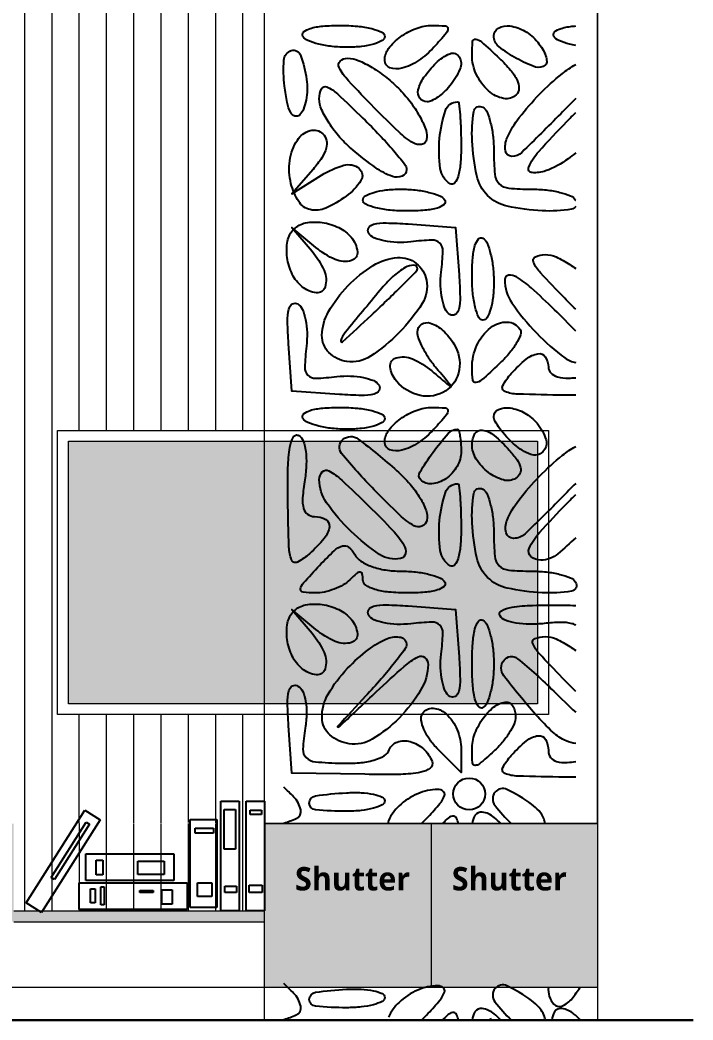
# Model space of a CAD drawing. Header units: millimetres. Extents: x 56222 to 3066687, y -650199 to -121287.
# Drawn here: x 149111.6 to 149173.3, y -182085.3 to -181993.7 of the extents above; entities that cross this region are included whole.
import ezdxf

# ---------------------------------------------------------------- set-up
doc = ezdxf.new("R2010")
doc.units = ezdxf.units.MM
doc.header["$MEASUREMENT"] = 0
doc.linetypes.add('ACAD_ISO04W100', pattern=[30, 24, -3, 0, -3])
for name, color, linetype, lineweight in [('COLUMN ( CENTER MARK )_', 5, 'ACAD_ISO04W100', 30), ('FURNI', 25, 'Continuous', 5), ('FURNITURE', 32, 'Continuous', 9), ('GDR_FLOATING COLUMN', 3, 'Continuous', 18), ('SECTION ( SLAB PLine )', 104, 'Continuous', 30), ('Text', 7, 'Continuous', 15)]:
    doc.layers.add(name, color=color, linetype=linetype, lineweight=lineweight)
doc.layers.add('hatch', color=250, linetype='Continuous', lineweight=9, transparency=0.5)
doc.styles.get("Standard").update_dxf_attribs({"font": 'arial.ttf', "height": 6})

msp = doc.modelspace()

# ---------------------------------------------------------------- hatches: boundary and pattern name
at = {"layer": 'FURNITURE', "lineweight": 0, "true_color": 0xc8a668, "transparency": 33554687}
h = msp.add_hatch(color=43, dxfattribs=at)
h.dxf.hatch_style = 1
h.paths.add_polyline_path([(149092.7745, -182067.278), (149074.5245, -182067.278), (149074.5245, -182076.278), (149092.7745, -182076.278)])
h.paths.add_polyline_path([(149111.0245, -182067.278), (149092.7745, -182067.278), (149092.7745, -182076.278), (149111.0245, -182076.278)])
h.paths.add_polyline_path([(149149.2668, -182067.278), (149134.0092, -182067.278), (149134.0092, -182076.278), (149134.0092, -182082.278), (149149.2668, -182082.278)])
h.paths.add_polyline_path([(149164.5245, -182067.278), (149149.2668, -182067.278), (149149.2668, -182082.278), (149164.5245, -182082.278)])
at = {"layer": 'FURNITURE', "lineweight": 0, "true_color": 0x734a21, "transparency": 33554687}
h = msp.add_hatch(color=27, dxfattribs=at)
h.dxf.hatch_style = 1
h.paths.add_polyline_path([(149134.0092, -182075.278), (149111.0245, -182075.278), (149111.0245, -182076.278), (149134.0092, -182076.278)])
at = {"layer": 'hatch', "lineweight": 0, "transparency": 33554556}
h = msp.add_hatch(dxfattribs=at)
h.set_pattern_fill('ANSI31', color=256, scale=20, angle=45)
h.set_pattern_definition([(90, (149074.5245, -182067.278), (-2.5, 0), [])])
edge = h.paths.add_edge_path()
edge.add_line((149134.5245, -181958.278), (149074.5245, -181958.278))
edge.add_line((149074.5245, -181958.278), (149074.5245, -182067.278))
edge.add_line((149074.5245, -182067.278), (149116.7167, -182067.278))
edge.add_arc((149118.1206, -182076.1763), 9.0084, 81.034399, 98.965601, ccw=False)
edge.add_arc((149126.7668, -182359.6588), 292.4705, 88.581056, 91.418944, ccw=False)
edge.add_line((149134.0092, -182067.278), (149134.0092, -182057.3))
edge.add_line((149134.0092, -182057.3), (149115.025, -182057.3))
edge.add_line((149115.025, -182057.3), (149115.025, -182031.2497))
edge.add_line((149115.025, -182031.2497), (149134.5245, -182031.2497))
edge.add_line((149134.5245, -182031.2497), (149134.5245, -181958.278))
at = {"layer": 'hatch', "lineweight": 0, "true_color": 0x000000, "transparency": 33554687}
h = msp.add_hatch(color=18, dxfattribs=at)
h.dxf.hatch_style = 1
h.paths.add_polyline_path([(149159.027, -182032.2497), (149116.025, -182032.2497), (149116.025, -182056.3), (149159.027, -182056.3)])
at = {"layer": 'hatch', "lineweight": 0, "transparency": 33554556}
h = msp.add_hatch(dxfattribs=at)
h.set_pattern_fill('ANSI31', color=256, scale=20, angle=45)
h.set_pattern_definition([(90, (149112.0276, -182067.278), (-2.5, 0), [])])
h.paths.add_polyline_path([(149134.0092, -182067.278), (149111.0245, -182067.278), (149111.0245, -182075.278), (149134.0092, -182075.278)])
h.paths.add_polyline_path([(149117.5579, -182075.278), (149125.7262, -182075.278)], flags=17)

# ---------------------------------------------------------------- linework, layer by layer
at = {"color": 52, "true_color": 0xb9b613}
for points in [[(149145.0226, -181995.1503, -0.275259), (149144.7929, -181995.5358, -0.053437), (149144.0118, -181995.8565, -0.043243), (149142.9001, -181996.0777, -0.027497), (149141.5816, -181996.1503, -0.026918), (149140.2189, -181996.0769, -0.033489), (149138.9698, -181995.8565, -0.035556), (149137.9812, -181995.537, -0.159713), (149137.5226, -181995.1503, -0.369423), (149137.5851, -181994.7477, -0.106919), (149138.1838, -181994.4238, -0.051222), (149139.3339, -181994.214, -0.019531), (149140.9636, -181994.1503, -0.02325), (149142.5191, -181994.2227, -0.03716), (149143.8302, -181994.444, -0.042932), (149144.7695, -181994.763, -0.297764)], [(149149.5226, -181996.1503, -0.060115), (149148.1125, -181997.3749, -0.083811), (149146.5951, -181998.0669, -0.152612), (149145.4937, -181998.0203, -0.31637), (149145.0226, -181997.3503, -0.162029), (149145.3831, -181996.2669, -0.073775), (149146.4559, -181995.2035, -0.068506), (149147.9033, -181994.4186, -0.090269), (149149.3776, -181994.1503, -0.017343), (149150.583, -181994.1921, -0.373282), (149150.8162, -181994.4246, -0.19789), (149150.6805, -181994.8362, -0.00662)], [(149159.0426, -181995.6745, -0.037564), (149159.4861, -181996.2988, -0.053693), (149159.7724, -181996.9145, -0.067649), (149159.8736, -181997.4327, -0.213976), (149159.7507, -181997.7555, -0.287992), (149158.8563, -181997.9598, -0.043297), (149157.0997, -181997.1695, -0.043458), (149155.4754, -181996.0675, -0.225662), (149155.0226, -181995.1151, -0.276379), (149155.4604, -181994.3835, -0.158933), (149156.505, -181994.1967, -0.099905), (149157.8771, -181994.6781, -0.085588)], [(149157.0782, -182000.4947, -0.251963), (149155.9197, -182000.8426, -0.133203), (149154.5417, -182000.1482, -0.100645), (149153.4193, -181998.6362, -0.109932), (149153.0226, -181996.8535, -0.024708), (149153.083, -181995.6323, -0.421143), (149153.3665, -181995.4055, -0.153918), (149153.8805, -181995.6399, -0.005225), (149155.5358, -181997.1627, -0.028188), (149156.56, -181998.2398, -0.06769), (149157.1519, -181999.1658, -0.109484), (149157.317, -181999.9203, -0.198221)], [(149137.8572, -181999.0939, -0.042801), (149137.9139, -182000.0404, -0.041485), (149137.8099, -182000.9928, -0.04452), (149137.5732, -182001.8141, -0.104324), (149137.2261, -182002.3467, -0.27678), (149136.7937, -182002.455, -0.200504), (149136.4016, -182002.1311, -0.072057), (149136.0774, -182001.2167, -0.020163), (149135.8403, -181999.7143, -0.044728), (149135.7761, -181997.3246, -0.312028), (149136.4611, -181996.4556, -0.401646), (149137.3076, -181996.8808, -0.049089)], [(149146.4278, -182000.0514, -0.03179), (149147.4664, -182001.2833, -0.03634), (149148.2903, -182002.5852, -0.039249), (149148.8108, -182003.7728, -0.135613), (149148.8649, -182004.6033, -0.30308), (149148.4079, -182005.0534, -0.185269), (149147.6339, -182004.9148, -0.053556), (149146.301, -182003.9002, -0.009544), (149144.0644, -182001.7021, -0.006784), (149141.6913, -181999.2125, -0.064163), (149140.8367, -181998.0148, -0.336635), (149140.9298, -181997.4303, -0.193225), (149141.6273, -181997.1503, -0.101278), (149142.5949, -181997.3483, -0.03498), (149143.8711, -181998.0025, -0.033059), (149145.2151, -181998.9412, -0.032769)], [(149150.9947, -181999.6839, -0.032276), (149150.4642, -182000.2451, -0.03457), (149149.8774, -182000.7195, -0.036901), (149149.3204, -182001.0512, -0.116334), (149148.9001, -182001.1503, -0.241463), (149148.2449, -182000.8143, -0.216123), (149148.0939, -182000.0593, -0.098188), (149148.6178, -181998.8989, -0.04142), (149149.7279, -181997.5878, -0.098617), (149150.9959, -181996.741, -0.370535), (149151.835, -181997.0167, -0.239766), (149151.9186, -181998.1606, -0.073889)], [(149147.0226, -182007.3532, -0.302004), (149146.6152, -182007.9662, -0.188866), (149145.7214, -182007.9879, -0.067656), (149144.1924, -182007.1838, -0.020063), (149142.0993, -182005.5614, -0.036381), (149140.922, -182004.4147, -0.036641), (149139.9264, -182003.112, -0.039155), (149139.2355, -182001.8505, -0.106093), (149139.0226, -182000.8584, -0.108432), (149139.2202, -181999.9579, -0.411029), (149139.7075, -181999.7752, -0.082203), (149140.6865, -182000.4239, -0.006067), (149143.0226, -182002.6503, -0.009495), (149144.555, -182004.2046, -0.01363), (149145.8476, -182005.643, -0.009398), (149146.8573, -182006.8764, -0.168367)], [(149152.0226, -182005.2093, -0.019531), (149151.9589, -182006.8389, -0.051222), (149151.749, -182007.989, -0.106919), (149151.4252, -182008.5877, -0.369423), (149151.0226, -182008.6503, -0.2234), (149150.1191, -182007.2642, -0.056739), (149150.051, -182004.5078, -0.059626), (149150.5931, -182001.936, -0.321408), (149151.6892, -182001.1503, -0.383061), (149151.8228, -182001.2702, -0.006395), (149151.9247, -182002.3426, -0.012784), (149151.9986, -182003.653, -0.007701)], [(149138.4489, -182007.3374), (149136.5226, -182009.5718), (149139.2204, -182007.8722, -0.072564), (149141.2872, -182006.9558, -0.249589), (149142.6735, -182007.2611, -0.374568), (149142.8376, -182008.361, -0.092947), (149141.4842, -182009.802, -0.05249), (149139.618, -182010.8866, -0.163455), (149138.19, -182011.0264, -0.197087), (149137.1365, -182010.2812, -0.08018), (149136.43, -182008.6373, -0.096167), (149136.3163, -182006.5407, -0.108852), (149137.0145, -182004.6541, -0.179615), (149138.173, -182003.7841, -0.275151), (149139.3566, -182004.0843, -0.146214), (149139.677, -182004.6778, -0.119752), (149139.6526, -182005.4013, -0.078619), (149139.2508, -182006.2798, -0.031409)], [(149150.5226, -182010.1503, -0.369423), (149150.46, -182010.5529, -0.106919), (149149.8613, -182010.8768, -0.051222), (149148.7112, -182011.0866, -0.019531), (149147.0816, -182011.1503, -0.02325), (149145.526, -182011.0779, -0.03716), (149144.2149, -182010.8565, -0.042932), (149143.2757, -182010.5376, -0.297764), (149143.0226, -182010.1503, -0.275259), (149143.2522, -182009.7648, -0.053437), (149144.0334, -182009.444, -0.043243), (149145.1451, -182009.2228, -0.027497), (149146.4636, -182009.1503, -0.026918), (149147.8262, -182009.2237, -0.033489), (149149.0753, -182009.444, -0.035556), (149150.0639, -182009.7636, -0.159713)], [(149141.9487, -182013.5613, -0.143448), (149142.5199, -182014.8836, -0.36844), (149141.9882, -182015.6894, -0.174494), (149140.4722, -182015.5923, -0.073165), (149138.7096, -182014.4982), (149136.5226, -182012.6503), (149138.3705, -182014.8373, -0.073165), (149139.4646, -182016.6, -0.174494), (149139.5617, -182018.116, -0.36844), (149138.7558, -182018.6476, -0.143448), (149137.4335, -182018.0764, -0.106885), (149136.547, -182016.9461, -0.078049), (149136.0796, -182015.4152, -0.08242), (149136.1157, -182013.9003, -0.15038), (149136.6892, -182012.817, -0.15038), (149137.7726, -182012.2435, -0.08242), (149139.2875, -182012.2073, -0.078049), (149140.8184, -182012.6747, -0.106885)], [(149151.8348, -182016.9978, -0.013196), (149151.9263, -182019.0151, -0.061999), (149151.805, -182020.1671, -0.198008), (149151.4761, -182020.6281, -0.285849), (149150.9892, -182020.6297, -0.156529), (149150.5691, -182020.1376, -0.04876), (149150.2796, -182019.1976, -0.043341), (149150.144, -182018.0195, -0.036071), (149150.1996, -182016.7595, 0.019537), (149150.3493, -182014.8228, 0.208828), (149150.0679, -182014.105, 0.208828), (149149.3501, -182013.8235, 0.019537), (149147.4133, -182013.9732, -0.036071), (149146.1533, -182014.0289, -0.043341), (149144.9752, -182013.8932, -0.04876), (149144.0353, -182013.6038, -0.156529), (149143.5432, -182013.1836, -0.285849), (149143.5448, -182012.6968, -0.198008), (149144.0058, -182012.3679, -0.061999), (149145.1578, -182012.2466, -0.013196), (149147.1751, -182012.338), (149151.5226, -182012.6503)], [(149155.0226, -182017.7093, -0.027497), (149154.95, -182019.0278, -0.043243), (149154.7288, -182020.1395, -0.053437), (149154.4081, -182020.9206, -0.275259), (149154.0226, -182021.1503, -0.297764), (149153.6353, -182020.8972, -0.042932), (149153.3163, -182019.9579, -0.03716), (149153.0949, -182018.6469, -0.02325), (149153.0226, -182017.0913, -0.019531), (149153.0862, -182015.4617, -0.051222), (149153.2961, -182014.3115, -0.106919), (149153.6199, -182013.7129, -0.369423), (149154.0226, -182013.6503, -0.159713), (149154.4093, -182014.1089, -0.035556), (149154.7288, -182015.0976, -0.033489), (149154.9492, -182016.3466, -0.026918)], [(149148.8547, -182017.4992, -0.189079), (149148.4569, -182019.6211, -0.0542), (149146.3484, -182022.297, -0.054194), (149143.7048, -182024.465, -0.182377), (149141.5574, -182024.9403, -0.162304), (149139.9081, -182024.1133, -0.20229), (149139.2701, -182022.5388, -0.129382), (149139.8726, -182020.3744, -0.058851), (149141.6556, -182018.0114, -0.063369), (149143.9576, -182016.1489, -0.12125), (149146.2064, -182015.4227, -0.187127), (149147.9147, -182015.9492, -0.180276)], [(149144.6054, -182018.4003, 0.001265), (149141.4051, -182022.2883, 0.087252), (149140.9911, -182023.0249, 0.779474), (149141.1587, -182023.1358, 0.003156), (149143.798, -182020.6973, 0.003506), (149145.4174, -182019.1606, 0.005545), (149146.7816, -182017.8183, 0.001675), (149147.943, -182016.642, 0.196394), (149148.0226, -182016.4473, 0.418919), (149147.6837, -182016.1139, 0.126461), (149146.9086, -182016.3264, 0.057592), (149145.7761, -182017.1595, 0.032575)], [(149137.8455, -182023.5411, 0.019537), (149137.6958, -182025.4778, 0.208828), (149137.9773, -182026.1956, 0.208828), (149138.6951, -182026.477, 0.019537), (149140.6318, -182026.3273, -0.036071), (149141.8918, -182026.2717, -0.043341), (149143.0699, -182026.4074, -0.04876), (149144.0099, -182026.6968, -0.156529), (149144.502, -182027.1169, -0.285849), (149144.5004, -182027.6038, -0.198008), (149144.0394, -182027.9327, -0.061999), (149142.8874, -182028.054, -0.013196), (149140.8701, -182027.9625), (149136.5226, -182027.6503), (149136.2103, -182023.3028, -0.013196), (149136.1188, -182021.2855, -0.061999), (149136.2401, -182020.1335, -0.198008), (149136.569, -182019.6725, -0.285849), (149137.0559, -182019.6709, -0.156529), (149137.4761, -182020.163, -0.04876), (149137.7655, -182021.1029, -0.043341), (149137.9011, -182022.281, -0.036071)], [(149151.3603, -182023.3239, -0.181332), (149151.8529, -182025.7051, -0.213259), (149150.6098, -182027.6232, -0.199312), (149148.2673, -182028.0546, -0.168236), (149146.0965, -182026.7393, -0.143448), (149145.5252, -182025.417, -0.36844), (149146.0569, -182024.6112, -0.174494), (149147.5729, -182024.7082, -0.073165), (149149.3356, -182025.8023, 0.000401), (149150.9212, -182027.1399, 0.305466), (149151.0217, -182027.1507, 0.477756), (149151.0364, -182027.0757, 0.00047), (149149.7726, -182025.5715, -0.02677), (149149.1028, -182024.6836, -0.027318), (149148.5366, -182023.7349, -0.028372), (149148.139, -182022.8603, -0.092762), (149148.0226, -182022.2382, -0.249661), (149148.3974, -182021.5344, -0.230623), (149149.2132, -182021.4204, -0.11073), (149150.345, -182022.0912, -0.063195)], [(149157.4327, -182022.0049, -0.234443), (149157.4775, -182022.4849, -0.045342), (149157.0804, -182023.2899, -0.03964), (149156.399, -182024.2284, -0.027338), (149155.4917, -182025.1792, -0.005876), (149153.9059, -182026.6344, -0.149018), (149153.379, -182026.8791, -0.420321), (149153.0895, -182026.6559, -0.029549), (149153.0226, -182025.5246, -0.108223), (149153.4761, -182023.4537, -0.117033), (149154.7479, -182021.8293, -0.17601), (149156.2452, -182021.3245, -0.253715)], [(149145.0226, -182030.1503, -0.275259), (149144.7929, -182030.5358, -0.053437), (149144.0118, -182030.8565, -0.043243), (149142.9001, -182031.0777, -0.027497), (149141.5816, -182031.1503, -0.026918), (149140.2189, -182031.0769, -0.033489), (149138.9698, -182030.8565, -0.035556), (149137.9812, -182030.537, -0.159713), (149137.5226, -182030.1503, -0.369423), (149137.5851, -182029.7477, -0.106919), (149138.1838, -182029.4238, -0.051222), (149139.3339, -182029.214, -0.019531), (149140.9636, -182029.1503, -0.02325), (149142.5191, -182029.2227, -0.03716), (149143.8302, -182029.444, -0.042932), (149144.7695, -182029.763, -0.297764)], [(149149.5226, -182031.1503, -0.060115), (149148.1125, -182032.3749, -0.083811), (149146.5951, -182033.0669, -0.152612), (149145.4937, -182033.0203, -0.31637), (149145.0226, -182032.3503, -0.162029), (149145.3831, -182031.2669, -0.073775), (149146.4559, -182030.2035, -0.068506), (149147.9033, -182029.4186, -0.090269), (149149.3776, -182029.1503, -0.017343), (149150.583, -182029.1921, -0.373282), (149150.8162, -182029.4246, -0.19789), (149150.6805, -182029.8362, -0.00662)], [(149158.9862, -182030.6065, -0.098159), (149159.8051, -182032.1161, -0.285893), (149159.5179, -182033.215, -0.283504), (149158.4005, -182033.4482, -0.097513), (149156.9233, -182032.5604, -0.022471), (149156.1957, -182031.8399, -0.026921), (149155.5809, -182031.0974, -0.027265), (149155.14, -182030.429, -0.132942), (149155.0226, -182029.9953, -0.298344), (149155.457, -182029.332, -0.141952), (149156.5141, -182029.1949, -0.092116), (149157.8736, -182029.6707, -0.089652)], [(149152.0226, -182033.1817, -0.13292), (149151.6509, -182034.555, -0.108031), (149150.615, -182035.6809, -0.129142), (149149.351, -182036.1493, -0.224522), (149148.3189, -182035.78, -0.344872), (149148.2354, -182035.0946, -0.021156), (149149.449, -182033.2636, -0.023121), (149150.8299, -182031.5343, -0.215945), (149151.6776, -182031.1503, -0.338673), (149151.8128, -182031.2537, -0.024096), (149151.9212, -182031.747, -0.026096), (149151.9977, -182032.4029, -0.01597)], [(149156.4327, -182033.051, -0.031298), (149157.1473, -182033.9474, -0.094867), (149157.4648, -182034.6562, -0.162185), (149157.4153, -182035.2087, -0.152711), (149157.0439, -182035.6371, -0.210093), (149155.8992, -182035.7977, -0.096151), (149154.5241, -182035.1054, -0.088239), (149153.4113, -182033.8782, -0.141068), (149153.0226, -182032.5278, -0.136193), (149153.2961, -182031.5423, -0.304299), (149153.968, -182031.2272, -0.136965), (149155.0405, -182031.7119, -0.034647)], [(149137.6956, -182035.7774, 0.020183), (149137.4966, -182037.4212, 0.084723), (149137.5846, -182038.4088, 0.172561), (149137.9502, -182038.9435, 0.158649), (149138.5854, -182039.1503, -0.128148), (149139.611, -182039.4175, -0.307511), (149139.946, -182040.0863, -0.141967), (149139.4769, -182041.1528, -0.034711), (149138.1328, -182042.5505, -0.061722), (149137.0286, -182043.326, -0.444775), (149136.4866, -182043.1294, -0.08926), (149136.2401, -182041.9601, -0.003671), (149136.1439, -182037.6534, -0.009496), (149136.1558, -182034.6606, -0.036048), (149136.3332, -182032.8, -0.08385), (149136.6626, -182031.8521, -0.429481), (149137.1439, -182031.7253, -0.169208), (149137.5465, -182032.2211, -0.0529), (149137.7784, -182033.1646, -0.044098), (149137.8362, -182034.389, -0.029993)], [(149146.1195, -182034.9456, -0.031286), (149147.3417, -182036.1835, -0.042646), (149148.2668, -182037.449, -0.049747), (149148.8213, -182038.6068, -0.138584), (149148.8853, -182039.4975, -0.251608), (149148.4314, -182040.04, -0.230622), (149147.7002, -182039.9872, -0.059231), (149146.4156, -182039.0232, -0.008422), (149144.0644, -182036.7021, -0.021706), (149141.0668, -182033.3633, -0.408657), (149141.179, -182032.087, -0.351839), (149142.5867, -182032.0439, -0.020795)], [(149146.4755, -182042.9926, -0.200315), (149144.5546, -182042.6214, -0.046146), (149141.9316, -182040.5067, -0.046784), (149139.6984, -182037.8904, -0.154475), (149139.0226, -182035.755, -0.193225), (149139.3026, -182035.0575, -0.336635), (149139.8871, -182034.9644, -0.064163), (149141.0848, -182035.819, -0.006784), (149143.5744, -182038.1921, -0.009544), (149145.7725, -182040.4287, -0.053556), (149146.787, -182041.7616, -0.185269), (149146.9257, -182042.5356, -0.30308)], [(149152.0226, -182040.2093, -0.019531), (149151.9589, -182041.8389, -0.051222), (149151.749, -182042.989, -0.106919), (149151.4252, -182043.5877, -0.369423), (149151.0226, -182043.6503, -0.2234), (149150.1191, -182042.2642, -0.056739), (149150.051, -182039.5078, -0.059626), (149150.5931, -182036.936, -0.321408), (149151.6892, -182036.1503, -0.383061), (149151.8228, -182036.2702, -0.006395), (149151.9247, -182037.3426, -0.012784), (149151.9986, -182038.653, -0.007701)], [(149155.0226, -182040.7093, 0.022709), (149155.1169, -182042.7843, 0.175411), (149155.5226, -182043.6503, 0.175411), (149156.3886, -182044.056, 0.022709), (149158.4636, -182044.1503, -0.026918), (149159.8262, -182044.2237, -0.033489), (149161.0753, -182044.444, -0.035556), (149162.0639, -182044.7636, -0.159713), (149162.5226, -182045.1503, -0.535243), (149162.1365, -182045.9937, -0.052961), (149159.4594, -182046.1351, -0.040275), (149156.2503, -182045.704, -0.143814), (149154.4511, -182044.7217, -0.143814), (149153.4689, -182042.9226, -0.040275), (149153.0377, -182039.7135, -0.052961), (149153.1791, -182037.0364, -0.535243), (149154.0226, -182036.6503, -0.159713), (149154.4093, -182037.1089, -0.035556), (149154.7288, -182038.0976, -0.033489), (149154.9492, -182039.3466, -0.026918)], [(149146.5132, -182044.1503, -0.027306), (149147.8569, -182044.2237, -0.033821), (149149.0899, -182044.444, -0.03601), (149150.0662, -182044.7637, -0.158512), (149150.5226, -182045.1503, -0.369423), (149150.46, -182045.5529, -0.106919), (149149.8613, -182045.8768, -0.051222), (149148.7112, -182046.0866, -0.019531), (149147.0816, -182046.1503, -0.023084), (149145.3991, -182046.0726, -0.048821), (149144.1182, -182045.8264, -0.072023), (149143.2922, -182045.4463, -0.25421), (149143.0226, -182044.9503, 0.051663), (149142.9664, -182044.4077, 0.354955), (149142.7726, -182044.2503, 0.180052), (149142.4439, -182044.3726, 0.018208), (149141.8226, -182044.9503, -0.067043), (149141.2196, -182045.4101, -0.03907), (149140.3951, -182045.7978, -0.038333), (149139.4922, -182046.0621, -0.05209), (149138.6483, -182046.1503, -0.032125), (149137.5342, -182046.0786, -0.422289), (149137.3107, -182045.7804, -0.144568), (149137.5694, -182045.2353, -0.005986), (149139.0451, -182043.6263, -0.014801), (149140.3803, -182042.2868, -0.11466), (149141.1382, -182041.8437, -0.254433), (149141.7156, -182041.9592, -0.091446), (149142.2691, -182042.6263, 0.122728), (149142.8447, -182043.2387, 0.056907), (149143.8302, -182043.7251, 0.048803), (149145.0932, -182044.0438, 0.037438)], [(149141.9487, -182048.5613, -0.143448), (149142.5199, -182049.8836, -0.36844), (149141.9882, -182050.6894, -0.174494), (149140.4722, -182050.5923, -0.073165), (149138.7096, -182049.4982), (149136.5226, -182047.6503), (149138.3705, -182049.8373, -0.073165), (149139.4646, -182051.6, -0.174494), (149139.5617, -182053.116, -0.36844), (149138.7558, -182053.6476, -0.143448), (149137.4335, -182053.0764, -0.106885), (149136.547, -182051.9461, -0.078049), (149136.0796, -182050.4152, -0.08242), (149136.1157, -182048.9003, -0.15038), (149136.6892, -182047.817, -0.15038), (149137.7726, -182047.2435, -0.08242), (149139.2875, -182047.2073, -0.078049), (149140.8184, -182047.6747, -0.106885)], [(149151.8348, -182051.9978, -0.013196), (149151.9263, -182054.0151, -0.061999), (149151.805, -182055.1671, -0.198008), (149151.4761, -182055.6281, -0.285849), (149150.9892, -182055.6297, -0.156529), (149150.5691, -182055.1376, -0.04876), (149150.2796, -182054.1976, -0.043341), (149150.144, -182053.0195, -0.036071), (149150.1996, -182051.7595, 0.019537), (149150.3493, -182049.8228, 0.208828), (149150.0679, -182049.105, 0.208828), (149149.3501, -182048.8235, 0.019537), (149147.4133, -182048.9732, -0.036071), (149146.1533, -182049.0289, -0.043341), (149144.9752, -182048.8932, -0.04876), (149144.0353, -182048.6038, -0.156529), (149143.5432, -182048.1836, -0.285849), (149143.5448, -182047.6968, -0.198008), (149144.0058, -182047.3679, -0.061999), (149145.1578, -182047.2466, -0.013196), (149147.1751, -182047.338), (149151.5226, -182047.6503)], [(149155.0226, -182052.6503, -0.02738), (149154.9491, -182053.9903, -0.033884), (149154.7288, -182055.2203, -0.036095), (149154.4091, -182056.1944, -0.158284), (149154.0226, -182056.6503, -0.400129), (149153.6147, -182056.5644, -0.089468), (149153.2932, -182055.851, -0.044569), (149153.0853, -182054.5282, -0.016707), (149153.0226, -182052.6503, -0.016707), (149153.0853, -182050.7723, -0.044569), (149153.2932, -182049.4495, -0.089468), (149153.6147, -182048.7362, -0.400129), (149154.0226, -182048.6503, -0.158284), (149154.4091, -182049.1062, -0.036095), (149154.7288, -182050.0802, -0.033884), (149154.9491, -182051.3102, -0.02738)], [(149147.0226, -182050.8581, -0.160893), (149146.8784, -182051.2945, -0.007518), (149145.9213, -182052.5454, -0.011778), (149144.7099, -182054.008, -0.00813), (149143.2735, -182055.6081, 0.00032), (149140.7001, -182058.3862, 0.805187), (149140.7363, -182058.438, 0.089937), (149140.9829, -182058.2787, 0.000193), (149144.2735, -182055.1921, -0.007151), (149146.8064, -182052.8815, -0.059544), (149148.0807, -182051.998, -0.301921), (149148.6973, -182052.0593, -0.229236), (149148.991, -182052.6921, -0.131263), (149148.3165, -182055.0628, -0.060882), (149146.3393, -182057.6114, -0.061803), (149143.8853, -182059.5393, -0.172748), (149141.7721, -182059.9684, -0.147432), (149139.9962, -182059.1442, -0.208217), (149139.274, -182057.5816, -0.13787), (149139.8265, -182055.4327, -0.059655), (149141.6173, -182053.0514, -0.037037), (149143.5033, -182051.3541, -0.068422), (149145.2874, -182050.3276, -0.146746), (149146.4943, -182050.2138, -0.357523)], [(149137.7389, -182058.5274, 0.024693), (149137.524, -182060.4607, 0.219482), (149137.8266, -182061.239, 0.172658), (149138.6631, -182061.6185, 0.01438), (149141.0786, -182061.752, 0.027385), (149142.7037, -182061.706, 0.048242), (149144.0242, -182061.4665, 0.06287), (149144.9698, -182061.0651, 0.170981), (149145.4346, -182060.5189, -0.220516), (149146.1694, -182059.8059, -0.152027), (149147.3466, -182059.7653, -0.118043), (149148.5718, -182060.4383, -0.117315), (149149.3628, -182061.5945, -0.333947), (149149.1917, -182062.1935, -0.115574), (149148.3176, -182062.5817, -0.042863), (149146.488, -182062.7691, -0.008481), (149143.1901, -182062.7672), (149136.5226, -182062.6503), (149136.2103, -182058.3028, -0.012975), (149136.1171, -182056.2671, -0.063316), (149136.2397, -182055.1223, -0.20603), (149136.574, -182054.6728, -0.276355), (149137.0705, -182054.6799, -0.153269), (149137.5058, -182055.1833, -0.059292), (149137.7729, -182056.0769, -0.048954), (149137.8585, -182057.2286, -0.03411)], [(149152.0226, -182060.495), (149152.0226, -182062.5947), (149149.9012, -182060.4734, -0.041314), (149149.1417, -182059.5768, -0.053293), (149148.6117, -182058.6375, -0.063818), (149148.3697, -182057.7954, -0.178334), (149148.4902, -182057.2026, -0.277784), (149149.4487, -182056.7093, -0.172599), (149150.6455, -182057.2272, -0.107202), (149151.6636, -182058.6934, -0.098661)], [(149157.0226, -182057.4953, -0.105367), (149156.8859, -182058.1366, -0.036283), (149156.4351, -182058.9769, -0.034148), (149155.7879, -182059.8584, -0.033439), (149155.0226, -182060.6503, -0.00662), (149153.7085, -182061.8082, -0.19789), (149153.2969, -182061.9439, -0.373282), (149153.0644, -182061.7107, -0.017343), (149153.0226, -182060.5053, -0.090269), (149153.2909, -182059.031, -0.068506), (149154.0758, -182057.5836, -0.073775), (149155.1392, -182056.5108, -0.162029), (149156.2226, -182056.1503, -0.164592), (149156.5277, -182056.2535, -0.095716), (149156.7876, -182056.5454, -0.076806), (149156.9632, -182056.9809, -0.057553)], [(149145.0226, -182065.2086, -0.286054), (149144.7959, -182065.5724, -0.048413), (149143.9944, -182065.8737, -0.040312), (149142.8638, -182066.082, -0.025426), (149141.5226, -182066.1503, -0.022158), (149138.6781, -182066.0242, -0.388549), (149138.1052, -182065.398, -0.37304), (149138.6757, -182064.7401, -0.021917), (149141.5229, -182064.4586, -0.02538), (149142.8642, -182064.4532, -0.04111), (149143.9945, -182064.5998, -0.050601), (149144.7933, -182064.8576, -0.297719)], [(149145.0226, -182083.2086, -0.286054), (149144.7959, -182083.5724, -0.048413), (149143.9944, -182083.8737, -0.040312), (149142.8638, -182084.082, -0.025426), (149141.5226, -182084.1503, -0.022158), (149138.6781, -182084.0242, -0.388549), (149138.1052, -182083.398, -0.37304), (149138.6757, -182082.7401, -0.021917), (149141.5229, -182082.4586, -0.02538), (149142.8642, -182082.4532, -0.04111), (149143.9945, -182082.5998, -0.050601), (149144.7933, -182082.8576, -0.297719)]]:
    msp.add_lwpolyline(points, format="xyb", close=True, dxfattribs=at)
for points in [[(149162.5245, -181995.9757, -0.0149646), (149161.9698, -181995.8565, -0.035556), (149160.9812, -181995.537, -0.159713), (149160.5226, -181995.1503, -0.369423), (149160.5851, -181994.7477, -0.106919), (149161.1838, -181994.4238, -0.051222), (149162.3339, -181994.214, -0.0022871), (149162.5245, -181994.1999)], [(149162.5245, -182000.848, -0.0015934), (149161.1512, -182002.2429, -0.004049), (149157.5909, -182005.7786, -0.195906), (149156.6786, -182006.1503, -0.374331), (149156.0805, -182005.6296, -0.14019), (149156.2492, -182004.4374, -0.06062), (149157.3571, -182002.5898, -0.027138), (149159.2187, -182000.4479, -0.031601), (149161.2775, -181998.5762, -0.0396003), (149162.5245, -181997.7313)], [(149162.5245, -182010.7333, -0.2197228), (149162.1365, -182010.9937, -0.052961), (149159.4594, -182011.1351, -0.040275), (149156.2503, -182010.704, -0.143814), (149154.4511, -182009.7217, -0.143814), (149153.4689, -182007.9226, -0.040275), (149153.0377, -182004.7135, -0.052961), (149153.1791, -182002.0364, -0.535243), (149154.0226, -182001.6503, -0.159713), (149154.4093, -182002.1089, -0.035556), (149154.7288, -182003.0976, -0.033489), (149154.9492, -182004.3466, -0.026918), (149155.0226, -182005.7093, 0.022709), (149155.1169, -182007.7843, 0.175411), (149155.5226, -182008.6503, 0.175411), (149156.3886, -182009.056, 0.022709), (149158.4636, -182009.1503, -0.026918), (149159.8262, -182009.2237, -0.033489), (149161.0753, -182009.444, -0.035556), (149162.0639, -182009.7636, -0.159713), (149162.5226, -182010.1503, -0.0016301), (149162.5245, -182010.1534, -0.0016301)], [(149162.5245, -182005.8236, -0.0078131), (149161.8444, -182006.3571, -0.078036), (149159.7726, -182007.4723, -0.105464), (149158.5279, -182007.6324, -0.512881), (149158.2211, -182007.1214, -0.082192), (149159.1339, -182005.7006, -0.009604), (149161.7255, -182002.9424, -0.0038455), (149162.5245, -182002.1367)], [(149162.5245, -182020.1513, -0.0061606), (149161.5226, -182019.1503, -0.006067), (149159.2962, -182016.8142, -0.082203), (149158.6475, -182015.8352, -0.411029), (149158.8302, -182015.3479, -0.108432), (149159.7307, -182015.1503, -0.106093), (149160.7228, -182015.3632, -0.039155), (149161.9843, -182016.0541, -0.0146991), (149162.5245, -182016.4306, -0.0146991)], [(149162.5245, -182028.0375, -0.0032807), (149161.5195, -182028.029, -0.003671), (149157.2127, -182027.9327, -0.08926), (149156.0435, -182027.6863, -0.444775), (149155.8468, -182027.1443, -0.061722), (149156.6223, -182026.0401, -0.035136), (149157.9934, -182024.7238, -0.131443), (149159.068, -182024.2266, -0.297971), (149159.7422, -182024.5174, -0.147147), (149160.0226, -182025.4495, 0.200349), (149160.2493, -182025.9927, 0.130373), (149160.8474, -182026.3355, 0.070982), (149161.8794, -182026.4595, 0.0099297), (149162.5245, -182026.4324)], [(149162.5245, -182036.1113, -0.0023521), (149161.287, -182037.3741, -0.006274), (149157.8964, -182040.7167, -0.193801), (149156.8196, -182041.1503, -0.341948), (149156.1481, -182040.6302, -0.164228), (149156.2321, -182039.4765, -0.066266), (149157.3083, -182037.6423, -0.026721), (149159.2187, -182035.4479, -0.031182), (149161.3237, -182033.531, -0.0417372), (149162.5245, -182032.7219)], [(149162.5245, -182041.096, -0.0108625), (149160.9028, -182042.5627, -0.180306), (149159.3264, -182043.1503, -0.183676), (149158.4179, -182042.8049, -0.330248), (149158.2627, -182042.063, -0.075602), (149159.2136, -182040.6199, -0.009993), (149161.7255, -182037.9424, -0.0039553), (149162.5245, -182037.1371)], [(149162.5245, -182049.1006, 0.0660586), (149162.1978, -182048.965, 0.070982), (149161.1657, -182048.841, 0.023522), (149159.6407, -182048.9467, -0.031568), (149158.2969, -182049.0181, -0.039666), (149157.0553, -182048.907, -0.044082), (149156.0721, -182048.6489, -0.169705), (149155.5885, -182048.257, -0.436587), (149155.7191, -182047.7847, -0.078491), (149156.6923, -182047.461, -0.035214), (149158.5636, -182047.2844, -0.00967), (149161.5257, -182047.2716, -0.0008513), (149162.5245, -182047.2883)], [(149162.5245, -182055.187, 0.0021604), (149161.3196, -182053.9424, -0.006031), (149159.1823, -182051.7002, -0.088379), (149158.5928, -182050.7866, -0.422213), (149158.7886, -182050.3264, -0.092649), (149159.7307, -182050.1503, -0.106093), (149160.7228, -182050.3632, -0.039155), (149161.9843, -182051.0541, -0.0146991), (149162.5245, -182051.4306, -0.0146991)], [(149162.5245, -182059.9522, -0.0788338), (149161.6511, -182059.7117, -0.080916), (149160.4389, -182058.9042, -0.023127), (149158.8522, -182057.2857, -0.020739), (149155.9454, -182053.7474, -0.339754), (149155.958, -182052.3085, -0.421264), (149157.2065, -182052.1712, -0.022055), (149160.5226, -182055.1503, 0.0036151), (149162.5245, -182057.0868)], [(149162.5245, -182063.0377, -0.0031887), (149161.5195, -182063.029, -0.003671), (149157.2127, -182062.9327, -0.08926), (149156.0435, -182062.6863, -0.444775), (149155.8468, -182062.1443, -0.061722), (149156.6223, -182061.0401, -0.034711), (149158.02, -182059.696, -0.141967), (149159.0865, -182059.2269, -0.307511), (149159.7553, -182059.5618, -0.128148), (149160.0226, -182060.5874, 0.158649), (149160.2293, -182061.2227, 0.172561), (149160.7641, -182061.5883, 0.084723), (149161.7516, -182061.6763, 0.0094638), (149162.5245, -182061.5994)]]:
    msp.add_lwpolyline(points, format="xyb", dxfattribs=at)
msp.add_circle((149152.7611, -182064.5692), 1.4583, dxfattribs=at)
for centre, radius, start, end in [((149156.4166, -182017.4263), 0.394, 96.735145, 179.999957), ((149159.8436, -182017.4263), 3.8211, 180.000032, 214.298127), ((149156.5055, -182018.1787), 1.1517, 58.716326, 96.735139), ((149152.4308, -182024.8847), 8.9985, 47.955267, 58.716437), ((149111.2084, -182070.595), 70.5511, 45.595428, 47.955243), ((149173.8725, -182007.8571), 20.8028, 214.298118, 224.081041), ((149091.9455, -182090.2623), 98.0804, 43.97829, 45.595398), ((149173.9755, -182007.7574), 20.9462, 224.081062, 233.57275), ((149162.9043, -182022.7591), 2.3015, 233.572759, 260.501224), ((149080.8237, -182121.2097), 79.3632, 45.278749, 46.178737), ((149149.888, -182068.6849), 4.5346, 89.999986, 113.928979), ((149149.888, -182064.938), 0.7877, 50.875866, 89.999976), ((149155.8391, -182064.969), 0.9063, 64.44591, 142.872557), ((149150.1102, -182076.9507), 14.1872, 53.825096, 64.445854), ((149134.9968, -182066.507), 2.3755, 11.889132, 45.278683), ((149150.6234, -182070.3421), 6.3477, 113.929001, 132.526618), ((149148.2844, -182063.9491), 2.3435, 320.186736, 340.745518), ((149150.1596, -182064.6041), 0.3573, 340.745524, 50.875832), ((149155.8947, -182065.0111), 0.9761, 142.872606, 217.508411), ((149136.6226, -182066.1647), 0.714, 293.778129, 11.889184), ((149148.9622, -182068.5309), 3.89, 132.526632, 157.070472), ((149129.0878, -182047.9476), 27.3347, 316.788214, 320.186751), ((149166.818, -182056.6268), 14.7462, 217.508358, 226.244684), ((149155.9779, -182068.9261), 4.2461, 41.32312, 53.82502), ((149133.3299, -182058.6914), 8.8805, 285.986399, 293.778096), ((149146.292, -182067.4013), 0.9907, 157.070429, 172.848229), ((149137.1499, -182055.5215), 16.273, 313.742183, 316.788132), ((149175.688, -182091.6161), 35.1498, 135.278749, 136.178737), ((149151.4603, -182067.623), 1.0521, 101.889132, 135.278683), ((149151.3087, -182066.9029), 0.3162, 23.778129, 101.889184), ((149147.9987, -182068.3612), 3.9332, 15.986399, 23.778096), ((149154.9348, -182067.5278), 1.9122, 148.97769, 172.492573), ((149153.867, -182066.8857), 0.6662, 81.277947, 148.977757), ((149153.6361, -182068.3905), 2.1886, 50.082037, 81.277997), ((149146.0857, -182077.4149), 13.9551, 46.585211, 50.081988), ((149157.2447, -182067.8124), 2.5594, 23.057044, 41.323125), ((149157.9914, -182067.4945), 1.7478, 7.116009, 23.057084), ((149080.8237, -182139.2066), 79.3632, 45.278749, 46.178737), ((149150.6234, -182088.3421), 6.3477, 113.929001, 132.526618), ((149149.888, -182086.6849), 4.5346, 89.999986, 113.928979), ((149149.888, -182082.938), 0.7877, 50.875866, 89.999976), ((149150.1596, -182082.6041), 0.3573, 340.745524, 50.875832), ((149155.8947, -182083.0111), 0.9761, 142.872606, 217.508411), ((149155.8391, -182082.969), 0.9063, 64.44591, 142.872557), ((149150.1102, -182094.9507), 14.1872, 53.825096, 64.445854), ((149161.9267, -182082.5279), 1.9122, 172.48951, 222.696184), ((149151.26, -182074.6359), 13.9551, 321.591886, 326.796017), ((149134.9968, -182084.5039), 2.3755, 11.889132, 45.278683), ((149129.0878, -182065.9476), 27.3347, 316.788214, 320.186751), ((149148.2844, -182081.9491), 2.3435, 320.186736, 340.745518), ((149155.9779, -182086.9261), 4.2461, 41.32312, 53.82502), ((149160.4803, -182081.9459), 2.1886, 290.395878, 321.591837), ((149136.6226, -182084.1616), 0.714, 293.778129, 11.889184), ((149148.9622, -182086.5309), 3.89, 132.526632, 157.070472), ((149153.867, -182084.8857), 0.6662, 81.277947, 148.977757), ((149153.6361, -182086.3905), 2.1886, 50.082037, 81.277997), ((149166.818, -182074.6268), 14.7462, 217.508358, 226.244684), ((149157.2447, -182085.8124), 2.5594, 12.051105, 41.323125), ((149161.0109, -182083.3729), 0.6662, 222.696117, 290.395928), ((149161.1655, -182084.8857), 0.6662, 81.277947, 148.977757), ((149160.9347, -182086.3905), 2.1886, 50.082037, 81.277997), ((149133.3299, -182076.6883), 8.8805, 285.986399, 293.778096), ((149137.1499, -182073.5215), 16.273, 313.742183, 316.788132), ((149175.688, -182109.6161), 35.1498, 135.278749, 136.178737), ((149151.4603, -182085.623), 1.0521, 101.889132, 135.278683), ((149151.3087, -182084.9029), 0.3162, 23.778129, 101.889184), ((149147.9987, -182086.3612), 3.9332, 15.986399, 23.778096), ((149154.9348, -182085.5278), 1.9122, 148.97769, 172.492573), ((149145.5248, -182087.3651), 9.4792, 12.719426, 13.840057), ((149146.0857, -182095.4149), 13.9551, 46.585211, 50.081988), ((149162.2333, -182085.5278), 1.9122, 148.97769, 172.492573), ((149153.3842, -182095.4149), 13.9551, 46.585211, 50.081988)]:
    msp.add_arc(centre, radius, start, end, dxfattribs=at)
at = {"layer": 'COLUMN ( CENTER MARK )_', "color": 18, "linetype": 'ByBlock', "lineweight": 25, "true_color": 0x000000}
for p, q in [((149112.155, -182074.5424), (149117.525, -182066.0427)), ((149117.525, -182066.0427), (149118.9425, -182066.9383)), ((149130.0033, -182075.278), (149130.0033, -182065.2241)), ((149130.0033, -182065.2241), (149131.68, -182065.2241)), ((149130.3044, -182069.6227), (149130.3044, -182065.9775)), ((149130.3044, -182065.9775), (149131.3414, -182065.9775)), ((149131.3414, -182065.9775), (149131.3414, -182069.6227)), ((149131.68, -182065.2241), (149131.68, -182075.278)), ((149132.3325, -182075.278), (149132.3325, -182065.2241)), ((149132.3325, -182065.2241), (149134.0092, -182065.2241)), ((149132.7002, -182066.4421), (149132.7002, -182066.049)), ((149132.7002, -182066.049), (149133.7372, -182066.049)), ((149133.7372, -182066.049), (149133.7372, -182066.4421)), ((149134.0092, -182065.2241), (149134.0092, -182075.278)), ((149118.9425, -182066.9383), (149113.5725, -182075.4379)), ((149127.2031, -182074.9733), (149127.2031, -182066.8998)), ((149127.2031, -182066.8998), (149129.6419, -182066.8998)), ((149129.6419, -182066.8998), (149129.6419, -182074.9733)), ((149133.7372, -182066.4421), (149132.7002, -182066.4421)), ((149114.4524, -182072.2137), (149117.657, -182067.1367)), ((149117.9594, -182067.3275), (149114.7548, -182072.4046)), ((149117.657, -182067.1367), (149117.9594, -182067.3275)), ((149127.6582, -182067.6929), (149129.3389, -182067.6929)), ((149127.6582, -182068.1574), (149127.6582, -182067.6929)), ((149129.3389, -182067.6929), (149129.3389, -182068.1574)), ((149129.3389, -182068.1574), (149127.6582, -182068.1574)), ((149131.3414, -182069.6227), (149130.3044, -182069.6227)), ((149117.6174, -182070.0607), (149125.691, -182070.0607)), ((149117.6174, -182072.4995), (149117.6174, -182070.0607)), ((149118.5753, -182071.9813), (149118.5753, -182070.6233)), ((149118.5753, -182070.6233), (149119.1832, -182070.6233)), ((149119.1832, -182070.6233), (149119.1832, -182071.9813)), ((149125.691, -182070.0607), (149125.691, -182072.4995)), ((149122.4016, -182070.7305), (149124.7974, -182070.7305)), ((149122.4016, -182071.9456), (149122.4016, -182070.7305)), ((149124.7974, -182070.7305), (149124.7974, -182071.9456)), ((149114.7548, -182072.4046), (149114.4524, -182072.2137)), ((149125.691, -182072.4995), (149117.6174, -182072.4995)), ((149119.1832, -182071.9813), (149118.5753, -182071.9813)), ((149124.7974, -182071.9456), (149122.4016, -182071.9456)), ((149116.9991, -182075.1496), (149116.9991, -182072.7123)), ((149116.9991, -182072.7123), (149126.9068, -182072.7123)), ((149118.0389, -182074.5544), (149118.0389, -182073.2678)), ((149118.0389, -182073.2678), (149118.468, -182073.2678)), ((149118.468, -182073.2678), (149118.468, -182074.5544)), ((149119.0044, -182074.7331), (149119.0044, -182073.0892)), ((149119.0044, -182073.0892), (149119.2905, -182073.0892)), ((149119.2905, -182073.0892), (149119.2905, -182074.7331)), ((149122.5804, -182073.5895), (149122.5804, -182073.4108)), ((149122.5804, -182073.4108), (149123.7962, -182073.4108)), ((149123.7962, -182073.4108), (149123.7962, -182073.5895)), ((149124.5829, -182074.6616), (149124.5829, -182073.3393)), ((149124.5829, -182073.3393), (149125.5484, -182073.3393)), ((149125.5484, -182073.3393), (149125.5484, -182074.6616)), ((149126.9068, -182072.7123), (149126.9068, -182075.1496)), ((149127.8727, -182073.9469), (149127.8727, -182072.6961)), ((149127.8727, -182072.6961), (149129.1601, -182072.6961)), ((149129.1601, -182072.6961), (149129.1601, -182073.9469)), ((149130.3759, -182073.5895), (149130.3759, -182073.0177)), ((149130.3759, -182073.0177), (149131.4486, -182073.0177)), ((149131.4486, -182073.0177), (149131.4486, -182073.5895)), ((149132.5929, -182072.9105), (149133.773, -182072.9105)), ((149132.5929, -182073.5895), (149132.5929, -182072.9105)), ((149133.773, -182072.9105), (149133.773, -182073.5895)), ((149123.7962, -182073.5895), (149122.5804, -182073.5895)), ((149129.1601, -182073.9469), (149127.8727, -182073.9469)), ((149131.4486, -182073.5895), (149130.3759, -182073.5895)), ((149133.773, -182073.5895), (149132.5929, -182073.5895)), ((149113.5725, -182075.4379), (149112.155, -182074.5424)), ((149126.9068, -182075.1496), (149116.9991, -182075.1496)), ((149118.468, -182074.5544), (149118.0389, -182074.5544)), ((149119.2905, -182074.7331), (149119.0044, -182074.7331)), ((149125.5484, -182074.6616), (149124.5829, -182074.6616)), ((149129.6419, -182074.9733), (149127.2031, -182074.9733)), ((149131.68, -182075.278), (149130.0033, -182075.278)), ((149134.0092, -182075.278), (149132.3325, -182075.278))]:
    msp.add_line(p, q, dxfattribs=at)
at = {"layer": 'FURNI', "lineweight": 0}
for p, q in [((149134.0092, -182082.278), (149134.0092, -182067.278)), ((149149.2668, -182067.278), (149149.2668, -182082.278)), ((149111.0245, -182075.278), (149134.0092, -182075.278)), ((149111.0245, -182076.278), (149134.0092, -182076.278))]:
    msp.add_line(p, q, dxfattribs=at)
for points in [[(149134.0092, -181958.278), (149164.5245, -181958.278), (149164.5245, -182085.278), (149134.0092, -182085.278)], [(149115.025, -182031.2497), (149160.027, -182031.2497), (149160.027, -182057.3), (149115.025, -182057.3)], [(149116.025, -182032.2497), (149159.027, -182032.2497), (149159.027, -182056.3), (149116.025, -182056.3)]]:
    msp.add_lwpolyline(points, close=True, dxfattribs=at)
msp.add_lwpolyline([(149134.0092, -182082.278), (149134.0092, -182067.278), (149164.5245, -182067.278), (149164.5245, -182085.278), (149134.0092, -182085.278)], dxfattribs=at)
at = {"layer": 'GDR_FLOATING COLUMN', "color": 52, "lineweight": 0, "true_color": 0xb9b613}
msp.add_line((149164.5245, -182067.278), (149164.5245, -181958.278), dxfattribs=at)
at = {"layer": 'GDR_FLOATING COLUMN', "color": 38, "lineweight": 0, "true_color": 0x492403}
msp.add_line((149164.5245, -182067.278), (149134.0092, -182067.278), dxfattribs=at)
at = {"layer": 'SECTION ( SLAB PLine )', "color": 1, "lineweight": 0, "transparency": 33554633}
msp.add_line((149074.5245, -182082.278), (149164.5245, -182082.278), dxfattribs=at)
at = {"layer": 'SECTION ( SLAB PLine )', "color": 1}
msp.add_line((149056.6682, -182085.278), (149173.28, -182085.278), dxfattribs=at)

# ---------------------------------------------------------------- texts
at = {"layer": 'Text', "ltscale": 20, "char_height": 2.143647, "width": 39.277817, "attachment_point": 1}
for insert in [(149136.799, -182071.2636), (149151.1673, -182071.2636)]:
    msp.add_mtext('{\\fMalgun Gothic|b1|i0|c0|p34;\\C1;Shutter}', dxfattribs=dict(at, insert=insert))

doc.saveas('drawing.dxf')
